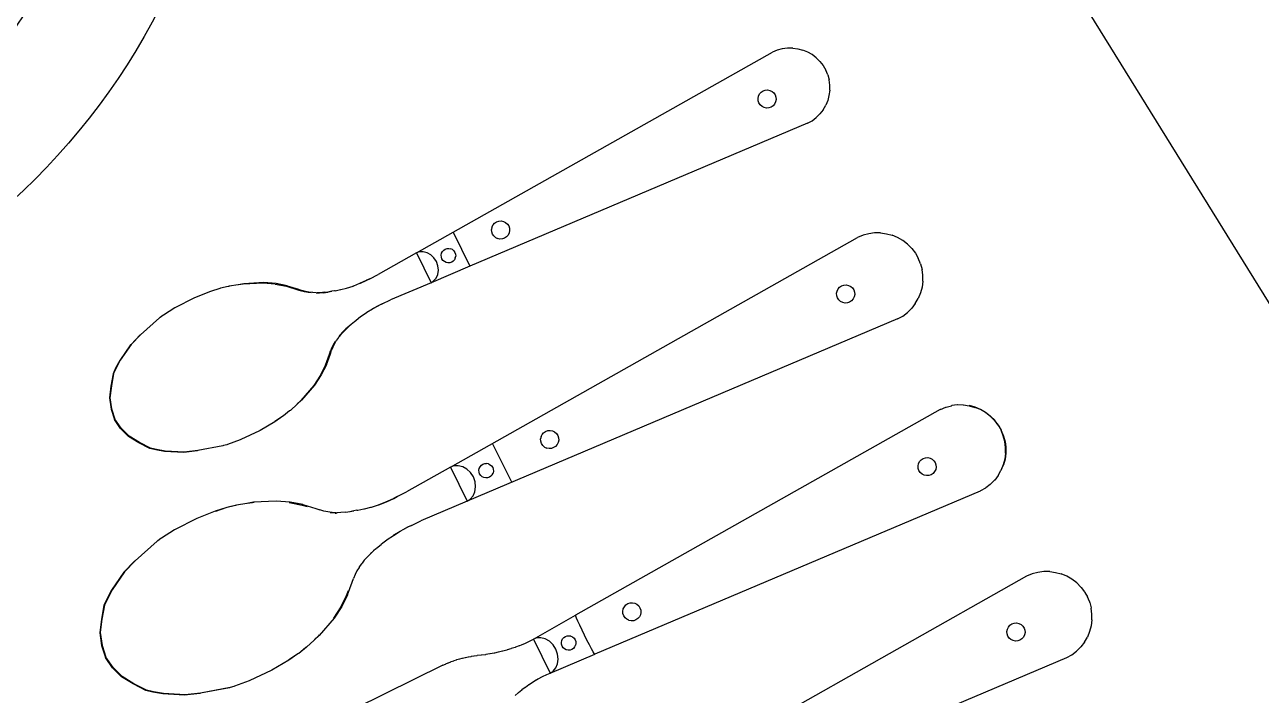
# Model space of a CAD drawing. Header units: metres. Extents: x 244.4 to 340.3, y -4.1 to 64.3.
# Drawn here: x 263.1234 to 263.3833, y 60.6678 to 60.8088 of the extents above; entities that cross this region are included whole.
import ezdxf

# ---------------------------------------------------------------- set-up
doc = ezdxf.new("R2010")
doc.units = ezdxf.units.M
doc.layers.add('Edges', color=7, linetype='Continuous')

msp = doc.modelspace()

# ---------------------------------------------------------------- linework, layer by layer
at = {"layer": 'Edges'}
for p, q in [((263.3234, 60.84963), (263.3907, 60.74083)), ((263.20575, 60.76078), (263.28059, 60.80303)), ((263.2816, 60.80345), (263.28059, 60.80303)), ((263.28265, 60.80373), (263.2816, 60.80345)), ((263.28374, 60.80387), (263.28265, 60.80373)), ((263.28483, 60.80387), (263.28374, 60.80387)), ((263.28483, 60.80387), (263.28591, 60.80373)), ((263.28591, 60.80373), (263.28697, 60.80345)), ((263.28798, 60.80303), (263.28697, 60.80345)), ((263.28892, 60.80248), (263.28798, 60.80303)), ((263.28979, 60.80181), (263.28892, 60.80248)), ((263.29056, 60.80104), (263.28979, 60.80181)), ((263.29056, 60.80104), (263.29122, 60.80017)), ((263.29122, 60.80017), (263.29177, 60.79923)), ((263.29218, 60.79822), (263.29177, 60.79923)), ((263.29218, 60.79822), (263.29247, 60.79716)), ((263.29261, 60.79608), (263.29247, 60.79716)), ((263.27786, 60.79423), (263.27819, 60.7946)), ((263.27819, 60.7946), (263.2786, 60.79488)), ((263.2786, 60.79488), (263.27907, 60.79504)), ((263.27907, 60.79504), (263.27957, 60.79507)), ((263.27957, 60.79507), (263.28006, 60.79497)), ((263.28006, 60.79497), (263.28051, 60.79475)), ((263.28051, 60.79475), (263.28088, 60.79442)), ((263.28088, 60.79442), (263.28116, 60.79401)), ((263.29261, 60.79499), (263.29246, 60.7939)), ((263.29261, 60.79499), (263.29261, 60.79608)), ((263.27754, 60.79329), (263.27764, 60.79378)), ((263.27757, 60.79279), (263.27754, 60.79329)), ((263.27773, 60.79232), (263.27757, 60.79279)), ((263.27764, 60.79378), (263.27786, 60.79423)), ((263.27801, 60.79191), (263.27773, 60.79232)), ((263.27838, 60.79158), (263.27801, 60.79191)), ((263.2807, 60.79173), (263.28029, 60.79145)), ((263.28103, 60.7921), (263.2807, 60.79173)), ((263.28125, 60.79255), (263.28103, 60.7921)), ((263.28116, 60.79401), (263.28132, 60.79353)), ((263.28135, 60.79304), (263.28125, 60.79255)), ((263.28132, 60.79353), (263.28135, 60.79304)), ((263.29121, 60.7909), (263.29176, 60.79184)), ((263.29218, 60.79285), (263.29176, 60.79184)), ((263.29246, 60.7939), (263.29218, 60.79285)), ((263.27883, 60.79136), (263.27838, 60.79158)), ((263.27932, 60.79126), (263.27883, 60.79136)), ((263.27982, 60.79129), (263.27932, 60.79126)), ((263.28029, 60.79145), (263.27982, 60.79129)), ((263.28891, 60.78859), (263.28978, 60.78926)), ((263.29055, 60.79003), (263.28978, 60.78926)), ((263.29121, 60.7909), (263.29055, 60.79003)), ((263.28796, 60.78805), (263.217, 60.758)), ((263.28796, 60.78805), (263.28891, 60.78859)), ((263.22163, 60.76622), (263.22153, 60.76573)), ((263.22157, 60.76523), (263.22153, 60.76573)), ((263.22163, 60.76622), (263.22185, 60.76667)), ((263.22185, 60.76667), (263.22218, 60.76704)), ((263.22218, 60.76704), (263.2226, 60.76732)), ((263.2226, 60.76732), (263.22307, 60.76748)), ((263.22307, 60.76748), (263.22357, 60.76751)), ((263.22357, 60.76751), (263.22405, 60.76741)), ((263.22405, 60.76741), (263.2245, 60.76719)), ((263.2245, 60.76719), (263.22488, 60.76686)), ((263.22488, 60.76686), (263.22515, 60.76645)), ((263.22515, 60.76645), (263.22531, 60.76598)), ((263.22531, 60.76598), (263.22534, 60.76548)), ((263.21293, 60.71574), (263.29845, 60.76403)), ((263.21348, 60.76515), (263.217, 60.758)), ((263.22173, 60.76476), (263.22157, 60.76523)), ((263.222, 60.76435), (263.22173, 60.76476)), ((263.22238, 60.76402), (263.222, 60.76435)), ((263.22238, 60.76402), (263.22282, 60.7638)), ((263.22331, 60.7637), (263.22282, 60.7638)), ((263.22381, 60.76373), (263.22331, 60.7637)), ((263.22428, 60.76389), (263.22381, 60.76373)), ((263.2247, 60.76417), (263.22428, 60.76389)), ((263.22503, 60.76454), (263.2247, 60.76417)), ((263.22525, 60.76499), (263.22503, 60.76454)), ((263.22534, 60.76548), (263.22525, 60.76499)), ((263.29961, 60.7645), (263.29845, 60.76403)), ((263.30081, 60.76482), (263.29961, 60.7645)), ((263.30205, 60.76499), (263.30081, 60.76482)), ((263.3033, 60.76498), (263.30205, 60.76499)), ((263.3033, 60.76498), (263.30454, 60.76482)), ((263.30454, 60.76482), (263.30574, 60.7645)), ((263.30689, 60.76402), (263.30574, 60.7645)), ((263.30798, 60.76339), (263.30689, 60.76402)), ((263.30897, 60.76263), (263.30798, 60.76339)), ((263.20575, 60.76078), (263.19768, 60.75623)), ((263.20636, 60.76099), (263.20575, 60.76078)), ((263.20575, 60.76078), (263.20883, 60.75453)), ((263.20717, 60.76103), (263.20636, 60.76099)), ((263.20799, 60.76084), (263.20717, 60.76103)), ((263.20877, 60.76041), (263.20799, 60.76084)), ((263.21096, 60.76032), (263.21104, 60.76071)), ((263.21104, 60.76071), (263.21121, 60.76106)), ((263.21121, 60.76106), (263.21148, 60.76136)), ((263.21148, 60.76136), (263.21181, 60.76158)), ((263.21181, 60.76158), (263.21219, 60.76171)), ((263.21219, 60.76171), (263.21258, 60.76174)), ((263.21258, 60.76174), (263.21298, 60.76166)), ((263.21333, 60.76148), (263.21298, 60.76166)), ((263.21333, 60.76148), (263.21363, 60.76122)), ((263.21363, 60.76122), (263.21385, 60.76089)), ((263.21385, 60.76089), (263.21398, 60.76051)), ((263.21398, 60.76051), (263.21401, 60.76011)), ((263.30985, 60.76175), (263.30897, 60.76263)), ((263.30985, 60.76175), (263.31061, 60.76076)), ((263.31061, 60.76076), (263.31123, 60.75968)), ((263.20944, 60.75977), (263.20877, 60.76041)), ((263.217, 60.758), (263.20883, 60.75453)), ((263.20995, 60.75897), (263.20944, 60.75977)), ((263.21027, 60.75807), (263.20995, 60.75897)), ((263.21037, 60.75715), (263.21027, 60.75807)), ((263.21099, 60.75992), (263.21096, 60.76032)), ((263.21111, 60.75954), (263.21099, 60.75992)), ((263.21133, 60.75921), (263.21111, 60.75954)), ((263.21163, 60.75895), (263.21133, 60.75921)), ((263.21199, 60.75877), (263.21163, 60.75895)), ((263.21238, 60.75869), (263.21199, 60.75877)), ((263.21278, 60.75872), (263.21238, 60.75869)), ((263.21316, 60.75884), (263.21278, 60.75872)), ((263.21349, 60.75907), (263.21316, 60.75884)), ((263.21375, 60.75936), (263.21349, 60.75907)), ((263.21393, 60.75972), (263.21375, 60.75936)), ((263.21393, 60.75972), (263.21401, 60.76011)), ((263.31171, 60.75852), (263.31123, 60.75968)), ((263.31171, 60.75852), (263.31203, 60.75732)), ((263.19594, 60.75537), (263.19525, 60.75503)), ((263.19535, 60.75503), (263.19594, 60.75537)), ((263.19594, 60.75537), (263.19768, 60.75623)), ((263.20937, 60.75489), (263.20989, 60.7555)), ((263.20989, 60.7555), (263.21023, 60.75627)), ((263.21023, 60.75627), (263.21037, 60.75715)), ((263.31219, 60.75608), (263.31203, 60.75732)), ((263.31219, 60.75483), (263.31219, 60.75608)), ((263.16443, 60.75328), (263.16248, 60.75266)), ((263.16443, 60.75328), (263.16251, 60.75265)), ((263.16459, 60.75336), (263.16443, 60.75328)), ((263.16622, 60.75371), (263.16459, 60.75336)), ((263.16634, 60.75373), (263.16622, 60.75371)), ((263.16638, 60.75379), (263.16634, 60.75373)), ((263.16827, 60.75411), (263.16638, 60.75379)), ((263.16951, 60.75432), (263.16827, 60.75411)), ((263.16935, 60.75424), (263.16836, 60.75407)), ((263.17354, 60.75446), (263.16935, 60.75424)), ((263.17371, 60.75455), (263.16951, 60.75432)), ((263.1761, 60.75425), (263.17354, 60.75446)), ((263.17628, 60.75434), (263.17371, 60.75455)), ((263.1761, 60.75425), (263.17844, 60.7538)), ((263.17861, 60.75389), (263.17628, 60.75434)), ((263.17844, 60.7538), (263.18081, 60.75305)), ((263.17861, 60.75389), (263.18099, 60.75314)), ((263.18081, 60.75305), (263.18151, 60.75281)), ((263.18099, 60.75314), (263.18169, 60.7529)), ((263.18224, 60.75261), (263.18151, 60.75281)), ((263.18242, 60.7527), (263.18169, 60.7529)), ((263.18317, 60.75255), (263.18242, 60.7527)), ((263.18799, 60.75272), (263.18711, 60.75254)), ((263.18728, 60.75263), (263.18799, 60.75272)), ((263.18854, 60.75284), (263.18799, 60.75272)), ((263.18868, 60.75285), (263.18854, 60.75284)), ((263.18868, 60.75285), (263.18978, 60.7531)), ((263.18978, 60.7531), (263.1899, 60.7531)), ((263.1899, 60.7531), (263.19106, 60.75341)), ((263.1899, 60.7531), (263.19108, 60.75339)), ((263.19106, 60.75341), (263.19243, 60.75381)), ((263.19243, 60.75381), (263.19247, 60.75386)), ((263.19247, 60.75386), (263.19258, 60.75386)), ((263.19258, 60.75386), (263.19386, 60.75441)), ((263.19386, 60.75441), (263.19525, 60.75503)), ((263.19386, 60.75441), (263.19397, 60.75441)), ((263.19397, 60.75441), (263.19535, 60.75503)), ((263.20883, 60.75453), (263.20029, 60.75092)), ((263.20883, 60.75453), (263.20937, 60.75489)), ((263.29405, 60.75229), (263.29415, 60.75277)), ((263.29415, 60.75277), (263.29437, 60.75322)), ((263.29437, 60.75322), (263.2947, 60.7536)), ((263.2947, 60.7536), (263.29511, 60.75387)), ((263.29511, 60.75387), (263.29558, 60.75403)), ((263.29558, 60.75403), (263.29608, 60.75406)), ((263.29608, 60.75406), (263.29657, 60.75397)), ((263.29657, 60.75397), (263.29702, 60.75375)), ((263.29702, 60.75375), (263.29739, 60.75342)), ((263.29739, 60.75342), (263.29767, 60.753)), ((263.29767, 60.753), (263.29783, 60.75253)), ((263.31202, 60.75359), (263.3117, 60.75239)), ((263.31219, 60.75483), (263.31202, 60.75359)), ((263.15898, 60.75127), (263.15513, 60.74932)), ((263.1591, 60.75132), (263.15898, 60.75127)), ((263.15912, 60.75134), (263.1591, 60.75132)), ((263.16248, 60.75266), (263.15912, 60.75134)), ((263.18298, 60.75246), (263.18224, 60.75261)), ((263.18364, 60.75238), (263.18298, 60.75246)), ((263.18393, 60.75245), (263.18317, 60.75255)), ((263.18401, 60.75244), (263.18393, 60.75245)), ((263.18471, 60.7524), (263.18401, 60.75244)), ((263.18471, 60.7524), (263.1849, 60.7524)), ((263.18555, 60.75242), (263.1849, 60.7524)), ((263.18538, 60.75234), (263.18492, 60.75232)), ((263.18624, 60.75242), (263.18538, 60.75234)), ((263.18642, 60.7525), (263.18555, 60.75242)), ((263.18624, 60.75242), (263.18711, 60.75254)), ((263.18642, 60.7525), (263.18728, 60.75263)), ((263.19856, 60.75006), (263.20029, 60.75092)), ((263.29408, 60.75179), (263.29405, 60.75229)), ((263.29424, 60.75132), (263.29408, 60.75179)), ((263.29452, 60.7509), (263.29424, 60.75132)), ((263.29489, 60.75057), (263.29452, 60.7509)), ((263.29534, 60.75035), (263.29489, 60.75057)), ((263.29583, 60.75025), (263.29534, 60.75035)), ((263.29632, 60.75029), (263.29583, 60.75025)), ((263.2968, 60.75045), (263.29632, 60.75029)), ((263.29721, 60.75072), (263.2968, 60.75045)), ((263.29754, 60.7511), (263.29721, 60.75072)), ((263.29776, 60.75154), (263.29754, 60.7511)), ((263.29786, 60.75203), (263.29776, 60.75154)), ((263.29783, 60.75253), (263.29786, 60.75203)), ((263.3106, 60.75015), (263.30984, 60.74916)), ((263.3106, 60.75015), (263.31122, 60.75123)), ((263.3117, 60.75239), (263.31122, 60.75123)), ((263.15247, 60.74766), (263.15192, 60.74723)), ((263.1526, 60.74773), (263.15247, 60.74766)), ((263.15499, 60.74925), (263.1526, 60.74773)), ((263.15513, 60.74932), (263.15499, 60.74925)), ((263.19403, 60.74739), (263.19411, 60.74749)), ((263.19411, 60.74749), (263.19524, 60.74824)), ((263.19524, 60.74824), (263.1953, 60.74832)), ((263.1953, 60.74832), (263.19652, 60.749)), ((263.19652, 60.749), (263.19787, 60.74973)), ((263.19652, 60.749), (263.19658, 60.74909)), ((263.19658, 60.74909), (263.19792, 60.74981)), ((263.19856, 60.75006), (263.19787, 60.74973)), ((263.19792, 60.74981), (263.19856, 60.75006)), ((263.30688, 60.7469), (263.30796, 60.74752)), ((263.30796, 60.74752), (263.30895, 60.74828)), ((263.30984, 60.74916), (263.30895, 60.74828)), ((263.15179, 60.74717), (263.14777, 60.74356)), ((263.15192, 60.74723), (263.15179, 60.74717)), ((263.19048, 60.74428), (263.1911, 60.74489)), ((263.19161, 60.74539), (263.19093, 60.7448)), ((263.1911, 60.74489), (263.19161, 60.74539)), ((263.19204, 60.74575), (263.19161, 60.74539)), ((263.19204, 60.74575), (263.19214, 60.74585)), ((263.19214, 60.74585), (263.19299, 60.74657)), ((263.19299, 60.74657), (263.19307, 60.74667)), ((263.19307, 60.74667), (263.19403, 60.74739)), ((263.30688, 60.7469), (263.21644, 60.7086)), ((263.14777, 60.74356), (263.14579, 60.74153)), ((263.14765, 60.7435), (263.14579, 60.74153)), ((263.14777, 60.74356), (263.14765, 60.7435)), ((263.18892, 60.74235), (263.18853, 60.74168)), ((263.18897, 60.74242), (263.18892, 60.74235)), ((263.18936, 60.743), (263.18897, 60.74242)), ((263.18936, 60.743), (263.18947, 60.74314)), ((263.18971, 60.74356), (263.18942, 60.74321)), ((263.18989, 60.74365), (263.18947, 60.74314)), ((263.1903, 60.74419), (263.18971, 60.74356)), ((263.19048, 60.74428), (263.18989, 60.74365)), ((263.1903, 60.74419), (263.19093, 60.7448)), ((263.14568, 60.74147), (263.1434, 60.73818)), ((263.14579, 60.74153), (263.14351, 60.73823)), ((263.14579, 60.74153), (263.14568, 60.74147)), ((263.18749, 60.73951), (263.18773, 60.74022)), ((263.18767, 60.7396), (263.18791, 60.74031)), ((263.18801, 60.74091), (263.18773, 60.74022)), ((263.1882, 60.741), (263.18791, 60.74031)), ((263.18835, 60.74159), (263.18801, 60.74091)), ((263.18853, 60.74168), (263.1882, 60.741)), ((263.18868, 60.74216), (263.18835, 60.74159)), ((263.1434, 60.73818), (263.14253, 60.73652)), ((263.14351, 60.73823), (263.14264, 60.73657)), ((263.18557, 60.73507), (263.18664, 60.73718)), ((263.18682, 60.73727), (263.18575, 60.73515)), ((263.18664, 60.73718), (263.18749, 60.73951)), ((263.18682, 60.73727), (263.18767, 60.7396)), ((263.142, 60.73536), (263.14154, 60.73278)), ((263.14211, 60.73541), (263.14164, 60.73283)), ((263.14253, 60.73652), (263.142, 60.73536)), ((263.14264, 60.73657), (263.14211, 60.73541)), ((263.18557, 60.73507), (263.18418, 60.73291)), ((263.18575, 60.73515), (263.18435, 60.733)), ((263.14154, 60.73278), (263.14125, 60.73028)), ((263.14164, 60.73283), (263.14135, 60.73033)), ((263.18418, 60.73291), (263.18144, 60.72974)), ((263.18435, 60.733), (263.18161, 60.72983)), ((263.14125, 60.73028), (263.14159, 60.72794)), ((263.14135, 60.73033), (263.14169, 60.72798)), ((263.18161, 60.72983), (263.18068, 60.72897)), ((263.18144, 60.72974), (263.1807, 60.72906)), ((263.14159, 60.72794), (263.14228, 60.72576)), ((263.14169, 60.72798), (263.14238, 60.7258)), ((263.17911, 60.7276), (263.17784, 60.72652)), ((263.1792, 60.72768), (263.17911, 60.7276)), ((263.17927, 60.72768), (263.1792, 60.72768)), ((263.18068, 60.72897), (263.17927, 60.72768)), ((263.31584, 60.72785), (263.2392, 60.68458)), ((263.3159, 60.72788), (263.31584, 60.72785)), ((263.3159, 60.72788), (263.31587, 60.72786)), ((263.3159, 60.72788), (263.31699, 60.72832)), ((263.31699, 60.72832), (263.31705, 60.72835)), ((263.31705, 60.72835), (263.3182, 60.72864)), ((263.3182, 60.72864), (263.31826, 60.72867)), ((263.31943, 60.72881), (263.31826, 60.72867)), ((263.31949, 60.72883), (263.31943, 60.72881)), ((263.32068, 60.7288), (263.31949, 60.72883)), ((263.32068, 60.7288), (263.32074, 60.72883)), ((263.32074, 60.72883), (263.32192, 60.72864)), ((263.32192, 60.72864), (263.32198, 60.72867)), ((263.32192, 60.72864), (263.32312, 60.72831)), ((263.32318, 60.72834), (263.32198, 60.72867)), ((263.32427, 60.72784), (263.32312, 60.72831)), ((263.32433, 60.72787), (263.32318, 60.72834)), ((263.32535, 60.72721), (263.32427, 60.72784)), ((263.32541, 60.72724), (263.32433, 60.72787)), ((263.32634, 60.72645), (263.32535, 60.72721)), ((263.32541, 60.72724), (263.3264, 60.72648)), ((263.14359, 60.72388), (263.14228, 60.72576)), ((263.14369, 60.72393), (263.14238, 60.7258)), ((263.176, 60.72528), (263.1729, 60.72344)), ((263.17769, 60.72644), (263.176, 60.72531)), ((263.17769, 60.72644), (263.176, 60.72528)), ((263.17784, 60.72652), (263.17769, 60.72644)), ((263.32723, 60.72557), (263.32634, 60.72645)), ((263.3264, 60.72648), (263.32729, 60.7256)), ((263.32723, 60.72557), (263.32798, 60.72457)), ((263.32734, 60.72553), (263.32729, 60.7256)), ((263.32804, 60.7246), (263.32734, 60.72553)), ((263.32798, 60.72457), (263.32861, 60.72349)), ((263.32804, 60.7246), (263.32807, 60.72457)), ((263.32814, 60.72446), (263.32807, 60.72457)), ((263.32814, 60.72446), (263.32867, 60.72352)), ((263.14525, 60.72218), (263.14359, 60.72388)), ((263.14535, 60.72223), (263.14369, 60.72393)), ((263.14741, 60.72088), (263.14525, 60.72218)), ((263.14752, 60.72093), (263.14535, 60.72223)), ((263.16885, 60.72152), (263.16872, 60.72145)), ((263.17275, 60.72337), (263.16885, 60.72152)), ((263.17275, 60.72337), (263.17287, 60.72344)), ((263.1729, 60.72344), (263.17287, 60.72344)), ((263.23194, 60.72216), (263.23184, 60.72167)), ((263.23187, 60.72118), (263.23184, 60.72167)), ((263.23194, 60.72216), (263.23216, 60.72261)), ((263.23216, 60.72261), (263.23249, 60.72298)), ((263.23249, 60.72298), (263.2329, 60.72326)), ((263.2329, 60.72326), (263.23337, 60.72342)), ((263.23337, 60.72342), (263.23387, 60.72345)), ((263.23387, 60.72345), (263.23434, 60.72336)), ((263.23434, 60.72336), (263.2348, 60.72313)), ((263.2348, 60.72313), (263.23518, 60.7228)), ((263.23518, 60.7228), (263.23546, 60.72239)), ((263.23546, 60.72239), (263.23561, 60.72192)), ((263.23561, 60.72192), (263.23565, 60.72142)), ((263.32908, 60.72234), (263.32861, 60.72349)), ((263.32909, 60.72253), (263.32867, 60.72352)), ((263.32941, 60.72113), (263.32908, 60.72234)), ((263.32914, 60.72241), (263.32909, 60.72253)), ((263.32914, 60.72237), (263.32914, 60.72241)), ((263.32945, 60.72125), (263.32914, 60.72237)), ((263.14974, 60.71968), (263.14741, 60.72088)), ((263.14985, 60.71973), (263.14752, 60.72093)), ((263.15099, 60.71939), (263.14974, 60.71968)), ((263.1511, 60.71944), (263.14985, 60.71973)), ((263.15284, 60.71906), (263.15099, 60.71939)), ((263.15295, 60.71911), (263.1511, 60.71944)), ((263.15685, 60.71885), (263.15284, 60.71906)), ((263.15696, 60.7189), (263.15295, 60.71911)), ((263.15966, 60.71916), (263.15685, 60.71885)), ((263.15978, 60.71922), (263.15696, 60.7189)), ((263.15978, 60.71922), (263.15966, 60.71916)), ((263.1651, 60.7202), (263.15978, 60.71922)), ((263.16523, 60.72026), (263.1651, 60.7202)), ((263.16592, 60.72043), (263.16523, 60.72026)), ((263.16605, 60.7205), (263.16592, 60.72043)), ((263.16872, 60.72145), (263.16605, 60.7205)), ((263.22578, 60.71255), (263.22176, 60.72073)), ((263.23203, 60.7207), (263.23187, 60.72118)), ((263.23231, 60.72029), (263.23203, 60.7207)), ((263.23268, 60.71996), (263.23231, 60.72029)), ((263.23268, 60.71996), (263.23313, 60.71974)), ((263.23362, 60.71964), (263.23313, 60.71974)), ((263.23411, 60.71968), (263.23362, 60.71964)), ((263.23459, 60.71984), (263.23411, 60.71968)), ((263.235, 60.72011), (263.23459, 60.71984)), ((263.23533, 60.72049), (263.235, 60.72011)), ((263.23555, 60.72093), (263.23533, 60.72049)), ((263.23565, 60.72142), (263.23555, 60.72093)), ((263.32957, 60.7199), (263.32941, 60.72113)), ((263.32947, 60.72116), (263.32945, 60.72125)), ((263.32947, 60.72116), (263.32963, 60.71993)), ((263.32957, 60.71865), (263.32957, 60.7199)), ((263.32963, 60.71993), (263.32963, 60.71868)), ((263.2194, 60.71613), (263.21973, 60.71636)), ((263.21973, 60.71636), (263.22011, 60.71648)), ((263.22011, 60.71648), (263.22051, 60.71651)), ((263.2209, 60.71643), (263.22051, 60.71651)), ((263.2209, 60.71643), (263.22126, 60.71625)), ((263.31117, 60.71598), (263.31127, 60.71647)), ((263.31127, 60.71647), (263.31149, 60.71691)), ((263.31149, 60.71691), (263.31182, 60.71729)), ((263.31182, 60.71729), (263.31224, 60.71756)), ((263.31224, 60.71756), (263.31271, 60.71772)), ((263.31271, 60.71772), (263.3132, 60.71775)), ((263.3132, 60.71775), (263.31369, 60.71766)), ((263.31369, 60.71766), (263.31413, 60.71743)), ((263.31413, 60.71743), (263.3145, 60.7171)), ((263.3145, 60.7171), (263.31478, 60.71669)), ((263.31478, 60.71669), (263.31494, 60.71622)), ((263.3294, 60.71741), (263.32908, 60.71621)), ((263.32946, 60.71744), (263.32914, 60.71623)), ((263.32957, 60.71865), (263.3294, 60.71741)), ((263.32963, 60.71868), (263.32946, 60.71744)), ((263.21293, 60.71574), (263.2037, 60.71053)), ((263.21363, 60.71598), (263.21293, 60.71574)), ((263.21293, 60.71574), (263.21644, 60.7086)), ((263.21454, 60.71603), (263.21363, 60.71598)), ((263.21548, 60.7158), (263.21454, 60.71603)), ((263.21637, 60.71531), (263.21548, 60.7158)), ((263.21714, 60.71458), (263.21637, 60.71531)), ((263.21773, 60.71367), (263.21714, 60.71458)), ((263.21888, 60.71509), (263.21896, 60.71548)), ((263.21891, 60.71469), (263.21888, 60.71509)), ((263.21904, 60.71431), (263.21891, 60.71469)), ((263.21896, 60.71548), (263.21914, 60.71583)), ((263.21926, 60.71398), (263.21904, 60.71431)), ((263.21914, 60.71583), (263.2194, 60.71613)), ((263.21956, 60.71372), (263.21926, 60.71398)), ((263.21991, 60.71354), (263.21956, 60.71372)), ((263.22141, 60.71384), (263.22108, 60.71362)), ((263.22126, 60.71625), (263.22156, 60.71599)), ((263.22168, 60.71414), (263.22141, 60.71384)), ((263.22156, 60.71599), (263.22178, 60.71566)), ((263.22168, 60.71414), (263.22185, 60.71449)), ((263.22178, 60.71566), (263.2219, 60.71528)), ((263.22193, 60.71488), (263.22185, 60.71449)), ((263.2219, 60.71528), (263.22193, 60.71488)), ((263.31121, 60.71548), (263.31117, 60.71598)), ((263.31136, 60.71501), (263.31121, 60.71548)), ((263.31164, 60.71459), (263.31136, 60.71501)), ((263.31202, 60.71427), (263.31164, 60.71459)), ((263.31246, 60.71405), (263.31202, 60.71427)), ((263.31295, 60.71395), (263.31246, 60.71405)), ((263.31345, 60.71398), (263.31295, 60.71395)), ((263.31392, 60.71414), (263.31345, 60.71398)), ((263.31433, 60.71442), (263.31392, 60.71414)), ((263.31466, 60.71479), (263.31433, 60.71442)), ((263.31488, 60.71523), (263.31466, 60.71479)), ((263.31498, 60.71572), (263.31488, 60.71523)), ((263.31494, 60.71622), (263.31498, 60.71572)), ((263.32798, 60.71397), (263.32728, 60.71301)), ((263.32798, 60.71397), (263.32804, 60.714)), ((263.32804, 60.714), (263.3286, 60.71505)), ((263.32908, 60.71621), (263.3286, 60.71505)), ((263.3286, 60.71505), (263.32866, 60.71508)), ((263.32866, 60.71508), (263.32914, 60.71623)), ((263.21809, 60.71264), (263.21773, 60.71367)), ((263.21805, 60.71058), (263.2182, 60.71159)), ((263.2182, 60.71159), (263.21809, 60.71264)), ((263.22031, 60.71346), (263.21991, 60.71354)), ((263.2207, 60.71349), (263.22031, 60.71346)), ((263.22108, 60.71362), (263.2207, 60.71349)), ((263.32535, 60.71134), (263.32432, 60.71075)), ((263.32541, 60.71137), (263.32535, 60.71134)), ((263.32634, 60.7121), (263.32541, 60.71137)), ((263.3264, 60.71213), (263.32634, 60.7121)), ((263.32722, 60.71298), (263.3264, 60.71213)), ((263.32728, 60.71301), (263.32722, 60.71298)), ((263.17631, 60.70861), (263.17151, 60.70835)), ((263.17924, 60.70837), (263.17631, 60.70861)), ((263.19933, 60.70845), (263.20093, 60.70917)), ((263.19946, 60.70845), (263.20104, 60.70916)), ((263.20172, 60.70956), (263.20093, 60.70917)), ((263.20104, 60.70916), (263.20172, 60.70956)), ((263.20172, 60.70956), (263.2037, 60.71053)), ((263.21644, 60.7086), (263.20669, 60.70447)), ((263.21644, 60.7086), (263.21706, 60.70901)), ((263.21706, 60.70901), (263.21765, 60.7097)), ((263.21765, 60.7097), (263.21805, 60.71058)), ((263.32426, 60.71072), (263.24322, 60.6764)), ((263.32432, 60.71075), (263.32426, 60.71072)), ((263.32432, 60.71075), (263.32429, 60.71074)), ((263.16348, 60.70646), (263.15963, 60.70495)), ((263.1657, 60.70717), (263.16348, 60.70646)), ((263.1657, 60.70717), (263.1635, 60.70644)), ((263.16775, 60.70765), (263.1657, 60.70717)), ((263.16588, 60.70726), (263.1657, 60.70717)), ((263.16793, 60.70774), (263.16588, 60.70726)), ((263.16789, 60.70768), (263.16775, 60.70765)), ((263.17009, 60.70811), (263.16793, 60.70774)), ((263.17151, 60.70835), (263.17009, 60.70811)), ((263.17132, 60.70826), (263.17019, 60.70807)), ((263.17162, 60.70827), (263.17132, 60.70826)), ((263.17904, 60.70827), (263.17899, 60.70828)), ((263.17904, 60.70827), (263.18171, 60.70776)), ((263.18191, 60.70786), (263.17924, 60.70837)), ((263.18171, 60.70776), (263.18276, 60.70743)), ((263.18191, 60.70786), (263.18462, 60.70701)), ((263.18462, 60.70701), (263.18543, 60.70673)), ((263.18626, 60.7065), (263.18543, 60.70673)), ((263.18711, 60.70633), (263.18626, 60.7065)), ((263.18799, 60.70622), (263.18711, 60.70633)), ((263.18778, 60.70611), (263.18765, 60.70613)), ((263.18787, 60.70611), (263.18778, 60.70611)), ((263.18868, 60.70606), (263.18787, 60.70611)), ((263.18808, 60.70621), (263.18799, 60.70622)), ((263.18888, 60.70616), (263.18808, 60.70621)), ((263.18868, 60.70606), (263.18889, 60.70606)), ((263.18888, 60.70616), (263.18909, 60.70616)), ((263.18912, 60.70607), (263.18889, 60.70606)), ((263.18984, 60.70619), (263.18909, 60.70616)), ((263.19083, 60.70628), (263.18984, 60.70619)), ((263.19083, 60.70628), (263.19182, 60.70642)), ((263.19262, 60.70652), (263.19173, 60.70635)), ((263.19182, 60.70642), (263.19262, 60.70652)), ((263.19326, 60.70666), (263.19262, 60.70652)), ((263.19326, 60.70666), (263.19341, 60.70668)), ((263.19341, 60.70668), (263.19467, 60.70696)), ((263.19467, 60.70696), (263.19481, 60.70696)), ((263.19481, 60.70696), (263.19614, 60.70732)), ((263.19614, 60.70732), (263.19628, 60.70733)), ((263.19628, 60.70733), (263.19775, 60.70783)), ((263.19775, 60.70783), (263.19933, 60.70845)), ((263.19775, 60.70783), (263.19787, 60.70783)), ((263.19787, 60.70783), (263.19946, 60.70845)), ((263.15947, 60.70487), (263.15507, 60.70264)), ((263.15963, 60.70495), (263.15947, 60.70487)), ((263.2047, 60.70349), (263.20391, 60.7031)), ((263.20398, 60.7032), (263.2047, 60.70349)), ((263.2047, 60.70349), (263.20669, 60.70447)), ((263.15203, 60.70075), (263.1514, 60.70025)), ((263.15218, 60.70082), (263.15203, 60.70075)), ((263.15492, 60.70256), (263.15218, 60.70082)), ((263.15507, 60.70264), (263.15492, 60.70256)), ((263.19962, 60.70055), (263.20091, 60.7014)), ((263.20091, 60.7014), (263.20237, 60.70227)), ((263.20091, 60.7014), (263.20099, 60.7015)), ((263.20099, 60.7015), (263.20245, 60.70237)), ((263.20237, 60.70227), (263.20391, 60.7031)), ((263.20245, 60.70237), (263.20398, 60.7032)), ((263.15125, 60.70018), (263.14666, 60.69606)), ((263.1514, 60.70025), (263.15125, 60.70018)), ((263.19676, 60.69814), (263.19608, 60.69755)), ((263.19619, 60.69757), (263.19676, 60.69814)), ((263.19721, 60.69855), (263.19676, 60.69814)), ((263.19721, 60.69855), (263.19726, 60.69856)), ((263.19736, 60.69868), (263.19726, 60.69856)), ((263.19736, 60.69868), (263.19834, 60.6995)), ((263.19834, 60.6995), (263.19843, 60.69961)), ((263.19843, 60.69961), (263.19953, 60.70044)), ((263.19953, 60.70044), (263.19962, 60.70055)), ((263.14652, 60.69599), (263.14427, 60.69367)), ((263.14666, 60.69606), (263.1444, 60.69374)), ((263.14666, 60.69606), (263.14652, 60.69599)), ((263.19419, 60.69541), (263.19432, 60.69558)), ((263.19479, 60.69615), (263.19432, 60.69558)), ((263.19547, 60.69688), (263.19479, 60.69615)), ((263.19547, 60.69688), (263.19619, 60.69757)), ((263.14427, 60.69367), (263.14167, 60.6899)), ((263.1444, 60.69374), (263.14179, 60.68997)), ((263.19286, 60.69313), (263.19253, 60.69234)), ((263.19325, 60.69391), (263.19286, 60.69313)), ((263.19369, 60.69467), (263.19325, 60.69391)), ((263.19374, 60.69475), (263.19369, 60.69467)), ((263.19419, 60.69541), (263.19374, 60.69475)), ((263.33515, 60.69328), (263.334, 60.6928)), ((263.33636, 60.6936), (263.33515, 60.69328)), ((263.33759, 60.69376), (263.33636, 60.6936)), ((263.33884, 60.69376), (263.33759, 60.69376)), ((263.33884, 60.69376), (263.34008, 60.6936)), ((263.34008, 60.6936), (263.34128, 60.69327)), ((263.34244, 60.69279), (263.34128, 60.69327)), ((263.19129, 60.68887), (263.19226, 60.69153)), ((263.19226, 60.69153), (263.19253, 60.69234)), ((263.33395, 60.69278), (263.25736, 60.64953)), ((263.334, 60.6928), (263.33395, 60.69278)), ((263.34352, 60.69217), (263.34244, 60.69279)), ((263.34451, 60.69141), (263.34352, 60.69217)), ((263.34539, 60.69052), (263.34451, 60.69141)), ((263.34539, 60.69052), (263.34544, 60.69046)), ((263.34544, 60.69046), (263.34615, 60.68953)), ((263.14068, 60.68801), (263.14007, 60.68668)), ((263.1408, 60.68807), (263.14019, 60.68674)), ((263.14167, 60.6899), (263.14068, 60.68801)), ((263.14179, 60.68997), (263.1408, 60.68807)), ((263.18986, 60.68635), (263.19109, 60.68877)), ((263.19129, 60.68887), (263.19006, 60.68645)), ((263.19109, 60.68877), (263.19146, 60.68981)), ((263.34615, 60.68953), (263.34617, 60.6895)), ((263.34617, 60.6895), (263.34624, 60.68939)), ((263.34624, 60.68939), (263.34677, 60.68845)), ((263.34719, 60.68746), (263.34677, 60.68845)), ((263.14007, 60.68668), (263.13954, 60.68374)), ((263.14019, 60.68674), (263.13966, 60.68379)), ((263.18986, 60.68635), (263.18832, 60.68397)), ((263.19006, 60.68645), (263.18847, 60.68399)), ((263.24913, 60.68545), (263.24922, 60.6859)), ((263.24916, 60.68495), (263.24913, 60.68545)), ((263.24922, 60.6859), (263.24923, 60.68594)), ((263.24923, 60.68594), (263.24945, 60.68639)), ((263.24945, 60.68639), (263.24978, 60.68676)), ((263.24978, 60.68676), (263.2502, 60.68704)), ((263.2502, 60.68704), (263.25067, 60.6872)), ((263.25067, 60.6872), (263.25116, 60.68723)), ((263.25116, 60.68723), (263.25162, 60.68713)), ((263.25162, 60.68713), (263.25209, 60.6869)), ((263.25209, 60.6869), (263.25246, 60.68657)), ((263.25246, 60.68657), (263.25273, 60.68616)), ((263.25273, 60.68616), (263.2529, 60.68569)), ((263.25293, 60.68519), (263.25283, 60.6847)), ((263.2529, 60.68569), (263.25293, 60.68519)), ((263.34719, 60.68746), (263.34724, 60.68734)), ((263.34725, 60.6873), (263.34724, 60.68734)), ((263.34725, 60.6873), (263.34755, 60.68618)), ((263.34755, 60.68618), (263.34757, 60.68609)), ((263.34773, 60.68485), (263.34757, 60.68609)), ((263.13954, 60.68374), (263.13921, 60.68088)), ((263.13966, 60.68379), (263.13932, 60.68094)), ((263.18847, 60.68399), (263.18533, 60.68036)), ((263.23037, 60.67959), (263.2392, 60.68458)), ((263.23924, 60.68442), (263.2392, 60.68458)), ((263.2394, 60.684), (263.23924, 60.68442)), ((263.2397, 60.68333), (263.2394, 60.684)), ((263.24009, 60.68248), (263.2397, 60.68333)), ((263.24932, 60.68448), (263.24916, 60.68495)), ((263.2496, 60.68406), (263.24932, 60.68448)), ((263.24997, 60.68374), (263.2496, 60.68406)), ((263.25039, 60.68353), (263.24997, 60.68374)), ((263.25042, 60.68352), (263.25039, 60.68353)), ((263.25091, 60.68342), (263.25042, 60.68352)), ((263.25141, 60.68345), (263.25091, 60.68342)), ((263.25188, 60.68361), (263.25141, 60.68345)), ((263.25229, 60.68389), (263.25188, 60.68361)), ((263.25262, 60.68426), (263.25229, 60.68389)), ((263.25283, 60.6847), (263.25262, 60.68426)), ((263.33049, 60.6825), (263.33091, 60.68277)), ((263.33091, 60.68277), (263.33138, 60.68293)), ((263.33138, 60.68293), (263.33188, 60.68297)), ((263.33188, 60.68297), (263.33237, 60.68287)), ((263.33237, 60.68287), (263.33282, 60.68265)), ((263.33282, 60.68265), (263.3332, 60.68232)), ((263.34773, 60.68361), (263.34757, 60.68237)), ((263.34773, 60.68361), (263.34773, 60.68485)), ((263.13921, 60.68088), (263.1396, 60.6782)), ((263.13932, 60.68094), (263.13971, 60.67826)), ((263.18533, 60.68036), (263.18427, 60.67938)), ((263.18514, 60.68027), (263.1843, 60.67949)), ((263.18534, 60.68049), (263.18514, 60.68027)), ((263.23646, 60.67963), (263.23673, 60.67993)), ((263.23673, 60.67993), (263.23706, 60.68015)), ((263.23706, 60.68015), (263.23744, 60.68027)), ((263.23744, 60.68027), (263.23783, 60.6803)), ((263.23783, 60.6803), (263.23812, 60.68024)), ((263.23812, 60.68024), (263.23822, 60.68022)), ((263.23822, 60.68022), (263.23857, 60.68004)), ((263.23857, 60.68004), (263.23887, 60.67978)), ((263.24056, 60.68148), (263.24009, 60.68248)), ((263.24108, 60.68042), (263.24056, 60.68148)), ((263.2416, 60.67937), (263.24108, 60.68042)), ((263.32985, 60.68119), (263.32995, 60.68168)), ((263.32988, 60.68069), (263.32985, 60.68119)), ((263.33004, 60.68022), (263.32988, 60.68069)), ((263.32995, 60.68168), (263.33017, 60.68212)), ((263.33032, 60.67981), (263.33004, 60.68022)), ((263.33017, 60.68212), (263.33049, 60.6825)), ((263.33334, 60.68), (263.33301, 60.67963)), ((263.3332, 60.68232), (263.33347, 60.68191)), ((263.33356, 60.68045), (263.33334, 60.68)), ((263.33347, 60.68191), (263.33363, 60.68144)), ((263.33366, 60.68094), (263.33356, 60.68045)), ((263.33363, 60.68144), (263.33366, 60.68094)), ((263.34614, 60.67893), (263.34676, 60.68001)), ((263.34724, 60.68116), (263.34676, 60.68001)), ((263.34757, 60.68237), (263.34724, 60.68116)), ((263.1396, 60.6782), (263.14039, 60.67571)), ((263.13971, 60.67826), (263.1405, 60.67576)), ((263.18266, 60.6779), (263.18103, 60.67658)), ((263.18248, 60.67781), (263.18103, 60.67658)), ((263.18258, 60.67791), (263.18248, 60.67781)), ((263.18427, 60.67938), (263.18266, 60.6779)), ((263.22562, 60.67754), (263.2248, 60.6773)), ((263.22568, 60.67757), (263.22562, 60.67754)), ((263.22649, 60.67783), (263.22568, 60.67757)), ((263.22655, 60.67786), (263.22649, 60.67783)), ((263.22736, 60.67815), (263.22655, 60.67786)), ((263.22742, 60.67818), (263.22736, 60.67815)), ((263.22779, 60.67832), (263.22742, 60.67818)), ((263.22785, 60.67835), (263.22779, 60.67832)), ((263.22785, 60.67835), (263.22867, 60.6787)), ((263.22867, 60.6787), (263.22953, 60.67912)), ((263.22953, 60.67912), (263.23037, 60.67959)), ((263.23105, 60.67982), (263.23037, 60.67959)), ((263.23037, 60.67959), (263.23389, 60.67245)), ((263.23193, 60.67985), (263.23105, 60.67982)), ((263.23284, 60.67961), (263.23193, 60.67985)), ((263.23371, 60.67911), (263.23284, 60.67961)), ((263.23447, 60.67837), (263.23371, 60.67911)), ((263.23505, 60.67746), (263.23447, 60.67837)), ((263.23542, 60.67644), (263.23505, 60.67746)), ((263.23621, 60.67888), (263.23629, 60.67927)), ((263.23623, 60.67848), (263.23621, 60.67888)), ((263.23636, 60.6781), (263.23623, 60.67848)), ((263.23629, 60.67927), (263.23631, 60.67931)), ((263.23631, 60.67931), (263.23646, 60.67963)), ((263.23658, 60.67777), (263.23636, 60.6781)), ((263.23688, 60.67751), (263.23658, 60.67777)), ((263.23724, 60.67733), (263.23688, 60.67751)), ((263.23729, 60.67732), (263.23724, 60.67733)), ((263.23763, 60.67725), (263.23729, 60.67732)), ((263.23841, 60.67741), (263.23803, 60.67728)), ((263.23874, 60.67763), (263.23841, 60.67741)), ((263.239, 60.67793), (263.23874, 60.67763)), ((263.23887, 60.67978), (263.23909, 60.67945)), ((263.23913, 60.6782), (263.239, 60.67793)), ((263.23909, 60.67945), (263.23922, 60.67907)), ((263.23917, 60.67828), (263.23913, 60.6782)), ((263.23925, 60.67867), (263.23917, 60.67828)), ((263.23922, 60.67907), (263.23925, 60.67867)), ((263.2421, 60.67839), (263.2416, 60.67937)), ((263.24254, 60.67755), (263.2421, 60.67839)), ((263.24289, 60.67692), (263.24254, 60.67755)), ((263.33069, 60.67948), (263.33032, 60.67981)), ((263.33114, 60.67926), (263.33069, 60.67948)), ((263.33163, 60.67916), (263.33114, 60.67926)), ((263.33212, 60.67919), (263.33163, 60.67916)), ((263.33259, 60.67935), (263.33212, 60.67919)), ((263.33301, 60.67963), (263.33259, 60.67935)), ((263.34538, 60.67794), (263.3445, 60.67706)), ((263.34614, 60.67893), (263.34538, 60.67794)), ((263.14189, 60.67356), (263.14039, 60.67571)), ((263.142, 60.67362), (263.1405, 60.67576)), ((263.17893, 60.67517), (263.17538, 60.67306)), ((263.18085, 60.6765), (263.17893, 60.6752)), ((263.18085, 60.6765), (263.17893, 60.67517)), ((263.18103, 60.67658), (263.18085, 60.6765)), ((263.21248, 60.67461), (263.213, 60.67481)), ((263.213, 60.67481), (263.21306, 60.67484)), ((263.21306, 60.67484), (263.2136, 60.67503)), ((263.2136, 60.67503), (263.21366, 60.67506)), ((263.21366, 60.67506), (263.21419, 60.67523)), ((263.21419, 60.67523), (263.21425, 60.67526)), ((263.21425, 60.67526), (263.21479, 60.67541)), ((263.21479, 60.67541), (263.21485, 60.67544)), ((263.21485, 60.67544), (263.2154, 60.67557)), ((263.2154, 60.67557), (263.21546, 60.6756)), ((263.21546, 60.6756), (263.21601, 60.67571)), ((263.21601, 60.67571), (263.21607, 60.67574)), ((263.21607, 60.67574), (263.21662, 60.67584)), ((263.21662, 60.67584), (263.21668, 60.67587)), ((263.21668, 60.67587), (263.21724, 60.67594)), ((263.21724, 60.67594), (263.2173, 60.67597)), ((263.2173, 60.67597), (263.21785, 60.67603)), ((263.21785, 60.67603), (263.21791, 60.67606)), ((263.21791, 60.67606), (263.21847, 60.6761)), ((263.21847, 60.6761), (263.21853, 60.67612)), ((263.21937, 60.67619), (263.21853, 60.67612)), ((263.21943, 60.67622), (263.21937, 60.67619)), ((263.22027, 60.6763), (263.21943, 60.67622)), ((263.22033, 60.67633), (263.22027, 60.6763)), ((263.22117, 60.67645), (263.22033, 60.67633)), ((263.22123, 60.67648), (263.22117, 60.67645)), ((263.22207, 60.67662), (263.22123, 60.67648)), ((263.22213, 60.67664), (263.22207, 60.67662)), ((263.22296, 60.67681), (263.22213, 60.67664)), ((263.22302, 60.67684), (263.22296, 60.67681)), ((263.22385, 60.67703), (263.22302, 60.67684)), ((263.22391, 60.67706), (263.22385, 60.67703)), ((263.22474, 60.67727), (263.22391, 60.67706)), ((263.2248, 60.6773), (263.22474, 60.67727)), ((263.23389, 60.67245), (263.24322, 60.6764)), ((263.23541, 60.6744), (263.23554, 60.67539)), ((263.23554, 60.67539), (263.23542, 60.67644)), ((263.23803, 60.67728), (263.23763, 60.67725)), ((263.24312, 60.67653), (263.24289, 60.67692)), ((263.24322, 60.6764), (263.24312, 60.67653)), ((263.34238, 60.67566), (263.26138, 60.64136)), ((263.34243, 60.67568), (263.34238, 60.67566)), ((263.34243, 60.67568), (263.34351, 60.6763)), ((263.34351, 60.6763), (263.3445, 60.67706)), ((263.21133, 60.67409), (263.13324, 60.63566)), ((263.14378, 60.67162), (263.14189, 60.67356)), ((263.1439, 60.67168), (263.142, 60.67362)), ((263.17521, 60.67298), (263.17076, 60.67087)), ((263.17535, 60.67306), (263.17521, 60.67298)), ((263.17538, 60.67306), (263.17535, 60.67306)), ((263.21133, 60.67409), (263.21184, 60.67433)), ((263.21184, 60.67433), (263.2119, 60.67436)), ((263.2119, 60.67436), (263.21242, 60.67458)), ((263.21242, 60.67458), (263.21248, 60.67461)), ((263.23222, 60.67169), (263.23316, 60.67215)), ((263.23316, 60.67215), (263.23389, 60.67245)), ((263.23389, 60.67245), (263.23448, 60.67285)), ((263.23448, 60.67285), (263.23505, 60.67353)), ((263.23505, 60.67353), (263.23541, 60.6744)), ((263.14625, 60.67014), (263.14378, 60.67162)), ((263.14637, 60.6702), (263.1439, 60.67168)), ((263.14892, 60.66876), (263.14625, 60.67014)), ((263.14904, 60.66882), (263.14637, 60.6702)), ((263.1674, 60.66962), (263.16662, 60.66943)), ((263.16755, 60.6697), (263.1674, 60.66962)), ((263.1706, 60.67079), (263.16755, 60.6697)), ((263.17076, 60.67087), (263.1706, 60.67079)), ((263.22936, 60.66994), (263.22867, 60.66943)), ((263.22942, 60.66997), (263.22936, 60.66994)), ((263.23012, 60.67045), (263.22942, 60.66997)), ((263.23018, 60.67048), (263.23012, 60.67045)), ((263.2309, 60.67094), (263.23018, 60.67048)), ((263.23096, 60.67097), (263.2309, 60.67094)), ((263.2313, 60.67118), (263.23096, 60.67097)), ((263.23136, 60.67121), (263.2313, 60.67118)), ((263.23136, 60.67121), (263.23222, 60.67169)), ((263.15034, 60.66843), (263.14892, 60.66876)), ((263.15047, 60.66849), (263.14904, 60.66882)), ((263.15245, 60.66806), (263.15034, 60.66843)), ((263.15258, 60.66812), (263.15047, 60.66849)), ((263.15704, 60.66781), (263.15245, 60.66806)), ((263.15717, 60.66788), (263.15258, 60.66812)), ((263.16025, 60.66817), (263.15704, 60.66781)), ((263.16039, 60.66824), (263.15717, 60.66788)), ((263.16039, 60.66824), (263.16025, 60.66817)), ((263.16662, 60.66943), (263.16039, 60.66824)), ((263.16647, 60.66935), (263.16039, 60.66824)), ((263.16662, 60.66943), (263.16647, 60.66935)), ((263.22716, 60.66828), (263.22652, 60.66772)), ((263.22722, 60.66831), (263.22716, 60.66828)), ((263.22788, 60.66885), (263.22722, 60.66831)), ((263.22794, 60.66888), (263.22788, 60.66885)), ((263.22861, 60.6694), (263.22794, 60.66888)), ((263.22867, 60.66943), (263.22861, 60.6694))]:
    msp.add_line(p, q, dxfattribs=at)
for radius in [0.14309, 0.11918]:
    msp.add_circle((263.02442, 60.87749), radius, dxfattribs=at)

doc.saveas('drawing.dxf')
